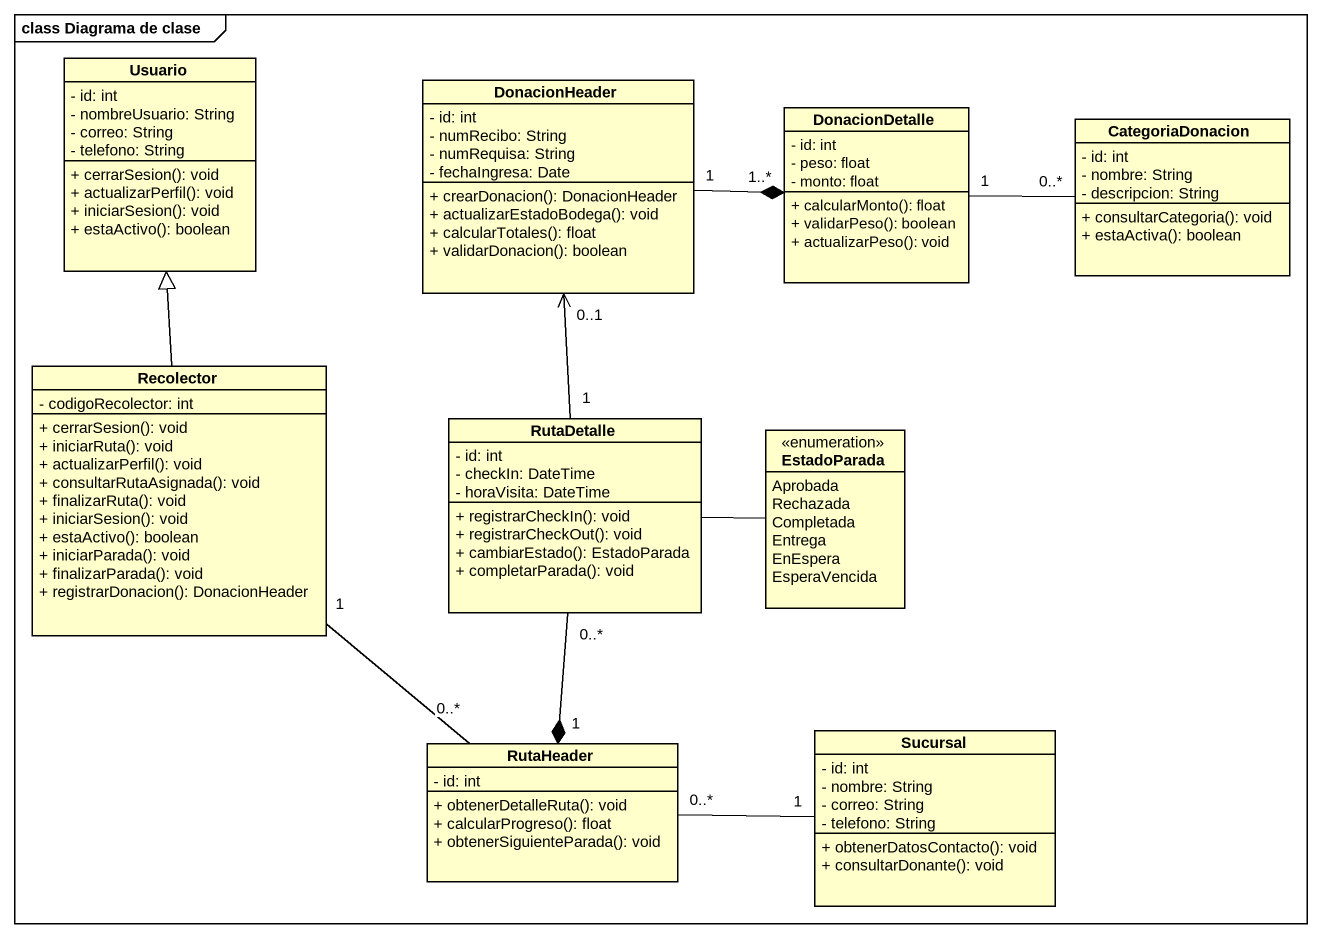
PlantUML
@startuml
mainframe class Diagrama de clase
hide circle
hide empty members
skinparam classAttributeIconSize 0
class Usuario {
  - id: int
  - nombreUsuario: String
  - correo: String
  - telefono: String
  + cerrarSesion(): void
  + actualizarPerfil(): void
  + iniciarSesion(): void
  + estaActivo(): boolean
}
class DonacionHeader {
  - id: int
  - numRecibo: String
  - numRequisa: String
  - fechaIngresa: Date
  + crearDonacion(): DonacionHeader
  + actualizarEstadoBodega(): void
  + calcularTotales(): float
  + validarDonacion(): boolean
}
class DonacionDetalle {
  - id: int
  - peso: float
  - monto: float
  + calcularMonto(): float
  + validarPeso(): boolean
  + actualizarPeso(): void
}
class CategoriaDonacion {
  - id: int
  - nombre: String
  - descripcion: String
  + consultarCategoria(): void
  + estaActiva(): boolean
}
class Recolector {
  - codigoRecolector: int
  + cerrarSesion(): void
  + iniciarRuta(): void
  + actualizarPerfil(): void
  + consultarRutaAsignada(): void
  + finalizarRuta(): void
  + iniciarSesion(): void
  + estaActivo(): boolean
  + iniciarParada(): void
  + finalizarParada(): void
  + registrarDonacion(): DonacionHeader
}
class RutaDetalle {
  - id: int
  - checkIn: DateTime
  - horaVisita: DateTime
  + registrarCheckIn(): void
  + registrarCheckOut(): void
  + cambiarEstado(): EstadoParada
  + completarParada(): void
}
enum EstadoParada {
  Aprobada
  Rechazada
  Completada
  Entrega
  EnEspera
  EsperaVencida
}
class Sucursal {
  - id: int
  - nombre: String
  - correo: String
  - telefono: String
  + obtenerDatosContacto(): void
  + consultarDonante(): void
}
class RutaHeader {
  - id: int
  + obtenerDetalleRuta(): void
  + calcularProgreso(): float
  + obtenerSiguienteParada(): void
}
DonacionHeader "1" -right-* "1..*" DonacionDetalle
CategoriaDonacion "0..*" -left- "1" DonacionDetalle
Recolector -up-|> Usuario
Recolector "1" -- "0..*" RutaHeader
RutaDetalle "1" -up-> "0..1" DonacionHeader
RutaDetalle "0..*" --* "1" RutaHeader
EstadoParada -left- RutaDetalle
RutaHeader "0..*" -right- "1" Sucursal
@enduml
